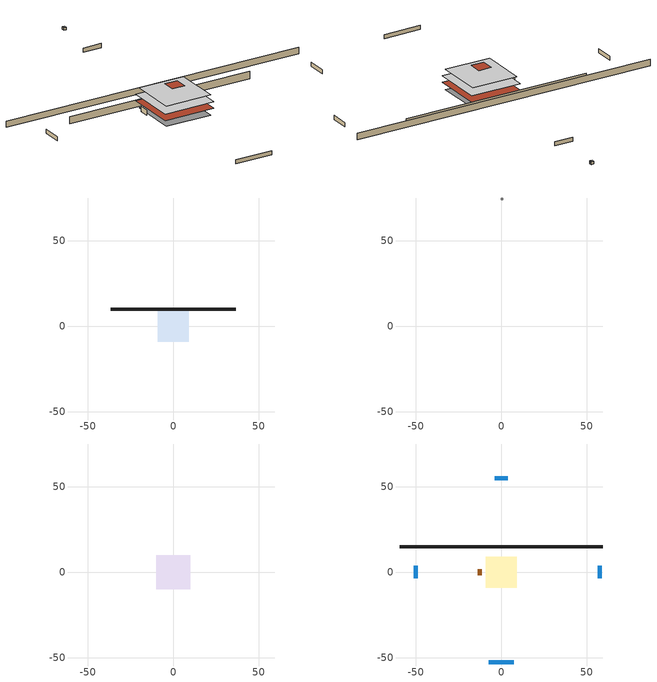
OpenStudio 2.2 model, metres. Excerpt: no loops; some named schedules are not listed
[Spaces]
finished basement space
 floor ground (GrndUninsFinBFloor): -9.02,-9.02 -9.02,9.02 9.02,9.02 9.02,-9.02 z-2.13
 wall ground (GrndInsFinWall): 36.58,10 -36.58,10 z-2.13:0.61
res ds_u 1 ret air space
 floor adiabatic (AdiabaticConst): 0,74 0,75 1,75 1,74 z0
 wall adiabatic (AdiabaticConst): 0,75 0,74 1,74 1,75 0,75 z0:1
 ceiling adiabatic (AdiabaticConst): 1,74 1,75 0,75 0,74 z1
unfinished attic space
 floor to living space (FinInsUnfinUAFloor 1): -9.88,-9.88 -9.88,9.88 9.88,9.88 9.88,-9.88 z3
 roof outside (UnfinInsExtRoof 6): 9.88,-9.88 9.88,9.88 -9.88,9.88 -9.88,-9.88 z0.5
 roof outside (UnfinInsExtRoof 7): 2.5,-2.5 2.5,2.5 -2.5,2.5 -2.5,-2.5 z8
living space
 floor to finished basement space (Construction 3): -9.02,-9.02 -9.02,9.02 9.02,9.02 9.02,-9.02 z5.5
 wall outside (ExtInsFinWall 3): 59.36,15 -59.36,15 z0:2.44
 wall adiabatic (Construction 1): -7.32,-52.5 7.32,-52.5 / 3.66,55 -3.66,55 / 57.5,-3.66 57.5,3.66 / -50,3.66 -50,-3.66 z0:1.53; -12.5,1.83 -12.5,-1.83 z0:2.03
 window inside (WindowConstruction): -7.32,-52.5 7.32,-52.5 z0:1.52
 window inside (WindowConstruction 1): 3.66,55 -3.66,55 z0:1.52
 window inside (WindowConstruction 2): 57.5,-3.66 57.5,3.66 z0:1.52
 window inside (WindowConstruction 3): -50,3.66 -50,-3.66 z0:1.52
 door inside (LivingDoors): -12.5,1.83 -12.5,-1.83 z0:2.03
[Building]
FIXME: Standards Number of Stories=2; Standards Number of Above Ground Stories=1; Standards Building Type=singlefamilydetached; Standards Number of Living Units=1
[Site]
Denver Intl Ap_CO_USA: Latitude {deg}=39.83; Longitude {deg}=-104.65; Time Zone {hr}=-7; Elevation {m}=1650; Terrain=Suburbs
[ClimateZones]
Climate Zone Institution Name 2=Building America; Climate Zone Document Year 2=0; Climate Zone Value 2=Cold
[Site:WaterMainsTemperature]
Calculation Method=Correlation; Annual Average Outdoor Air Temperature {C}=10.8753; Maximum Difference In Monthly Average Outdoor Air Temperatures {deltaC}=23.1524
[Site:GroundTemperature:BuildingSurface]
6.71221, 4.9416, 4.79814, 5.63626, 9.00496, 12.3608, 15.2732, 17.1228, 17.2883, 15.7979, 12.9685, 9.71588
[Site:GroundTemperature:Deep]
10.8753, 10.8753, 10.8753, 10.8753, 10.8753, 10.8753, 10.8753, 10.8753, 10.8753, 10.8753, 10.8753, 10.8753
[Material] Roughness=Rough
Name | Thickness {m} | Conductivity {W/m-K} | Density {kg/m3} | Specific Heat {J/kg-K} | Thermal Absorptance | Solar Absorptance | Visible Absorptance
UAAdditionalCeilingIns | 0.12827 | 0.0411049 | 16.0185 | 1046.7
UATrussandIns | 0.0889 | 0.045211 | 70.6414 | 1180.37
UARoofIns | 0.18415 | 4.84077 | 57.4568 | 1210.26
ResRoofSheathing; ResFloorSheathing | 0.01905 | 0.11544 | 512.591 | 1214.172
ResRoofMaterial | 0.009525 | 0.162689 | 1121.29 | 1465.38 | 0.9 | 0.75 | 0.75
ResRoofMaterial 1 | 0.009525 | 0.162689 | 1121.29 | 1465.38 | 0.9 | 0.2 | 0.2
ResRadiantBarrier | 0.00021336 | 235.034 | 2700.71 | 921.096 | 0.05 | 0.05 | 0.05
ResCeilingMass1 | 0.0127 | 0.160266 | 800.923 | 837.36 | 0.9 | 0.3 | 0.1
Concrete-8in | 0.2032 | 1.3112 | 2242.58 | 837.36 | 0.9
Soil-12in | 0.3048 | 1.73073 | 1842.12 | 418.68
Concrete-4in | 0.1016 | 1.3112 | 2242.58 | 837.36 | 0.9
ResFloorCovering | 0.0127 | 0.0721139 | 54.4628 | 1339.776 | 0.9 | 0.9
ResFloorMass | 0.015875 | 0.11544 | 544.628 | 1214.172 | 0.9 | 0.6
StudAndCavity | 0.1397 | 0.0410426 | 138.48 | 1169.94
ResExtWallRigidIns | 0.0508 | 0.0288456 | 32.0369 | 1214.172
ResExtWallSheathing | 0.0127 | 0.11544 | 512.591 | 1214.172
ResExtFinish | 0.0254 | 0.649025 | 1281.48 | 879.228 | 0.9 | 0.75 | 0.75
ResExtWallMass1; ResExtWallMassOtherSide1 | 0.0127 | 0.160266 | 800.923 | 837.36 | 0.9 | 0.5 | 0.1
IntMassStudAndAirWall | 0.0889 | 0.414917 | 83.0261 | 1211.62
DoorMaterial | 0.04445 | 0.0716431 | 512.591 | 1214.172
residential furniture material finished basement space; residential furniture material living space | 0.1524 | 0.11544 | 640.739 | 1214.172 | 0.9 | 0.6 | 0.1
[Construction]
UnfinInsExtRoof 6: ResRoofMaterial, ResRoofSheathing, UARoofIns, ResRadiantBarrier
UnfinInsExtRoof 7: ResRoofMaterial 1, ResRoofSheathing, UARoofIns, ResRadiantBarrier
FinInsUnfinUAFloor 1: UATrussandIns, UAAdditionalCeilingIns, ResCeilingMass1
GrndInsFinWall: FBaseWall-FicR, Soil-12in, Concrete-8in
GrndUninsFinBFloor: FBaseFloor-FicR, Soil-12in, Concrete-4in
Construction 3: ResFloorSheathing, ResFloorMass, ResFloorCovering
ExtInsFinWall 3: ResExtFinish, ResExtWallRigidIns, ResExtWallSheathing, StudAndCavity, ResExtWallMass1
Construction 1: ResExtWallMassOtherSide1, ResExtWallMass1
FinUninsFinWall: ResExtWallMassOtherSide1, IntMassStudAndAirWall, ResExtWallMass1
WindowConstruction; WindowConstruction 1; WindowConstruction 2; WindowConstruction 3: GlazingMaterial
LivingDoors: DoorMaterial
residential furniture construction finished basement space: residential furniture material finished basement space
residential furniture construction living space: residential furniture material living space
AdiabaticConst: Adiabatic
[Material:NoMass] Roughness=Rough
Name | Thermal Resistance {m2-K/W}
FBaseWall-FicR | 175.58
FBaseFloor-FicR | 176.11
Adiabatic | 176.1
[WindowMaterial:Shade] Solar Transmittance=0.822706; Solar Reflectance=0.177284; Visible Transmittance=0.822706; Visible Reflectance=0.177284; Thermal Hemispherical Emissivity=1e-005; Thermal Transmittance=0.822706; Thickness {m}=0.0001; Conductivity {W/m-K}=10000; Shade to Glass Distance {m}=0.001; Top Opening Multiplier=0; Bottom Opening Multiplier=0; Left-Side Opening Multiplier=0; Right-Side Opening Multiplier=0; Airflow Permeability=0
CoolingShade; CoolingShade 1; CoolingShade 2; CoolingShade 3
[WindowMaterial:SimpleGlazingSystem]
GlazingMaterial: U-Factor {W/m2-K}=1.87383; Solar Heat Gain Coefficient=0.3825
[ThermalZone] Use Ideal Air Loads=No
Name | Volume {m3} | Thermostat
unfinished attic zone | 2.83168e-05
living zone | 2.83168e-05 | living zone temperature setpoint
finished basement zone | 693.763 | finished basement zone temperature setpoint
res ds_u 1 ret air zone | 2.97327
[Space]
Name | Thermal Zone | Building Unit
unfinished attic space | unfinished attic zone | unit 1
living space | living zone | unit 1
finished basement space | finished basement zone | unit 1
res ds_u 1 ret air space | res ds_u 1 ret air zone
[BuildingUnit]
unit 1: Building Unit Type=Residential; Building Unit Feature Name 1=NumberOfBedrooms; Building Unit Feature Data Type 1=Integer; Building Unit Feature Value 1=4; Building Unit Feature Name 2=NumberOfBathrooms; Building Unit Feature Data Type 2=Double; Building Unit Feature Value 2=4; Building Unit Feature Name 3=SizingInfoRoofRigidInsRvalue|attic-roof-1; Building Unit Feature Data Type 3=Double; Building Unit Feature Value 3=0; Building Unit Feature Name 4=SizingInfoRoofRigidInsRvalue|attic-roof-2; Building Unit Feature Data Type 4=Double; Building Unit Feature Value 4=0; Building Unit Feature Name 5=SizingInfoRoofColor|attic-roof-1; Building Unit Feature Data Type 5=String; Building Unit Feature Value 5=medium; Building Unit Feature Name 6=SizingInfoRoofMaterial|attic-roof-1; Building Unit Feature Data Type 6=String; Building Unit Feature Value 6=asphalt shingles; Building Unit Feature Name 7=SizingInfoRoofColor|attic-roof-2; Building Unit Feature Data Type 7=String; Building Unit Feature Value 7=medium; Building Unit Feature Name 8=SizingInfoRoofMaterial|attic-roof-2; Building Unit Feature Data Type 8=String; Building Unit Feature Value 8=asphalt shingles; Building Unit Feature Name 9=SizingInfoRoofHasRadiantBarrier|attic-roof-1; Building Unit Feature Data Type 9=Boolean; Building Unit Feature Value 9=true; Building Unit Feature Name 10=SizingInfoRoofHasRadiantBarrier|attic-roof-2; Building Unit Feature Data Type 10=Boolean; Building Unit Feature Value 10=true; Building Unit Feature Name 11=SizingInfoSpaceWallsInsulated|finished basement space; Building Unit Feature Data Type 11=Boolean; Building Unit Feature Value 11=true; Building Unit Feature Name 12=SizingInfoSpaceCeilingInsulated|finished basement space; Building Unit Feature Data Type 12=Boolean; Building Unit Feature Value 12=false; Building Unit Feature Name 13=SizingInfoBasementWallInsulationHeight|fndwall-1; Building Unit Feature Data Type 13=Double; Building Unit Feature Value 13=9; Building Unit Feature Name 14=SizingInfoBasementWallRvalue|fndwall-1; Building Unit Feature Data Type 14=Double; Building Unit Feature Value 14=20.7547; Building Unit Feature Name 15=SizingInfoWallType|agwall-1; Building Unit Feature Data Type 15=String; Building Unit Feature Value 15=WoodStud; Building Unit Feature Name 16=SizingInfoStudWallCavityRvalue|agwall-1; Building Unit Feature Data Type 16=Double; Building Unit Feature Value 16=30; Building Unit Feature Name 17=SizingInfoWallRigidInsRvalue|agwall-1; Building Unit Feature Data Type 17=Double; Building Unit Feature Value 17=10; Building Unit Feature Name 18=SizingInfoWallRigidInsThickness|agwall-1; Building Unit Feature Data Type 18=Double; Building Unit Feature Value 18=2; Building Unit Feature Name 19=DHWSchedIndex; Building Unit Feature Data Type 19=Integer; Building Unit Feature Value 19=364; Building Unit Feature Name 20=SizingInfoHVACCapacityRatioCooling; Building Unit Feature Data Type 20=String; Building Unit Feature Value 20=0.72,1.0; Building Unit Feature Name 21=SizingInfoHVACCapacityDerateFactorEER; Building Unit Feature Data Type 21=String; Building Unit Feature Value 21=1.0,1.0,1.0,1.0,1.0; Building Unit Feature Name 22=SizingInfoHVACRatedCFMperTonCooling; Building Unit Feature Data Type 22=String; Building Unit Feature Value 22=424.26666666666665,355.2; Building Unit Feature Name 23=ClothesWasherIMEF|residential clothes washer; Building Unit Feature Data Type 23=Double; Building Unit Feature Value 23=0.95; Building Unit Feature Name 24=ClothesWasherRatedAnnualEnergy|residential clothes washer; Building Unit Feature Data Type 24=Double; Building Unit Feature Value 24=387; Building Unit Feature Name 25=ClothesWasherDrumVolume|residential clothes washer; Building Unit Feature Data Type 25=Double; Building Unit Feature Value 25=3.5; Building Unit Feature Name 26=ClothesDryerCEF|residential clothes dryer electric; Building Unit Feature Data Type 26=Double; Building Unit Feature Value 26=2.7; Building Unit Feature Name 27=ClothesDryerMult|residential clothes dryer electric; Building Unit Feature Data Type 27=Double; Building Unit Feature Value 27=1; Building Unit Feature Name 28=ClothesDryerWeekdaySch|residential clothes dryer electric; Building Unit Feature Data Type 28=String; Building Unit Feature Value 28=0.010, 0.006, 0.004, 0.002, 0.004, 0.006, 0.016, 0.032, 0.048, 0.068, 0.078, 0.081, 0.074, 0.067, 0.057, 0.061, 0.055, 0.054, 0.051, 0.051, 0.052, 0.054, 0.044, 0.024; Building Unit Feature Name 29=ClothesDryerWeekendSch|residential clothes dryer electric; Building Unit Feature Data Type 29=String; Building Unit Feature Value 29=0.010, 0.006, 0.004, 0.002, 0.004, 0.006, 0.016, 0.032, 0.048, 0.068, 0.078, 0.081, 0.074, 0.067, 0.057, 0.061, 0.055, 0.054, 0.051, 0.051, 0.052, 0.054, 0.044, 0.024; Building Unit Feature Name 30=ClothesDryerMonthlySch|residential clothes dryer electric; Building Unit Feature Data Type 30=String; Building Unit Feature Value 30=1.0, 1.0, 1.0, 1.0, 1.0, 1.0, 1.0, 1.0, 1.0, 1.0, 1.0, 1.0; Building Unit Feature Name 31=ClothesDryerFuelType|residential clothes dryer electric; Building Unit Feature Data Type 31=String; Building Unit Feature Value 31=electric; Building Unit Feature Name 32=ClothesDryerFuelSplit|residential clothes dryer electric; Building Unit Feature Data Type 32=Double; Building Unit Feature Value 32=0; Building Unit Feature Name 33=SizingInfoMechVentType; Building Unit Feature Data Type 33=String; Building Unit Feature Value 33=none; Building Unit Feature Name 34=SizingInfoMechVentTotalEfficiency; Building Unit Feature Data Type 34=Double; Building Unit Feature Value 34=0; Building Unit Feature Name 35=SizingInfoMechVentLatentEffectiveness; Building Unit Feature Data Type 35=Double; Building Unit Feature Value 35=0; Building Unit Feature Name 36=SizingInfoMechVentApparentSensibleEffectiveness; Building Unit Feature Data Type 36=Double; Building Unit Feature Value 36=0; Building Unit Feature Name 37=SizingInfoMechVentWholeHouseRate; Building Unit Feature Data Type 37=Double; Building Unit Feature Value 37=0; Building Unit Feature Name 38=SizingInfoDuctsSupplyRvalue; Building Unit Feature Data Type 38=Double; Building Unit Feature Value 38=4.4914; Building Unit Feature Name 39=SizingInfoDuctsReturnRvalue; Building Unit Feature Data Type 39=Double; Building Unit Feature Value 39=4.86; Building Unit Feature Name 40=SizingInfoDuctsSupplyLoss; Building Unit Feature Data Type 40=Double; Building Unit Feature Value 40=0.136963; Building Unit Feature Name 41=SizingInfoDuctsReturnLoss; Building Unit Feature Data Type 41=Double; Building Unit Feature Value 41=0.1001; Building Unit Feature Name 42=SizingInfoDuctsSupplySurfaceArea; Building Unit Feature Data Type 42=Double; Building Unit Feature Value 42=1400; Building Unit Feature Name 43=SizingInfoDuctsReturnSurfaceArea; Building Unit Feature Data Type 43=Double; Building Unit Feature Value 43=280; Building Unit Feature Name 44=SizingInfoDuctsLocationZone; Building Unit Feature Data Type 44=String; Building Unit Feature Value 44=finished basement zone; Building Unit Feature Name 45=SizingInfoDuctsLocationFrac; Building Unit Feature Data Type 45=Double; Building Unit Feature Value 45=0.65; Building Unit Feature Name 46=SizingInfoZoneInfiltrationELA|living zone; Building Unit Feature Data Type 46=Double; Building Unit Feature Value 46=2.02007e-09; Building Unit Feature Name 47=SizingInfoZoneInfiltrationCFM|living zone; Building Unit Feature Data Type 47=Double; Building Unit Feature Value 47=8.01334e-15; Building Unit Feature Name 48=SizingInfoZoneInfiltrationCFM|finished basement zone; Building Unit Feature Data Type 48=Double; Building Unit Feature Value 48=0; Building Unit Feature Name 49=SizingInfoZoneInfiltrationCFM|unfinished attic zone; Building Unit Feature Data Type 49=Double; Building Unit Feature Value 49=0
[People:Definition] Number of People Calculation Method=People; Number of People {people}=2; Fraction Radiant=0; Sensible Heat Fraction=0; Carbon Dioxide Generation Rate {m3/s-W}=0; Enable ASHRAE 55 Comfort Warnings=No; Mean Radiant Temperature Calculation Type=ZoneAveraged
residential occupants|finished basement space; residential occupants|living space
[People] Number of People Schedule=residential occupants schedule; Activity Level Schedule=Schedule Ruleset 1
Name | People Definition | Space or SpaceType
residential occupants|finished basement space | residential occupants|finished basement space | finished basement space
residential occupants|living space | residential occupants|living space | living space
[InternalMass:Definition] Design Level Calculation Method=SurfaceArea
Name | Construction | Surface Area {m2}
finished basement space Partition; living space Partition | FinUninsFinWall | 261.893
residential furniture mass finished basement space | residential furniture construction finished basement space | 130.064
residential furniture mass living space | residential furniture construction living space | 130.064
[InternalMass]
Name | Internal Mass Definition | Space or SpaceType
finished basement space Partition | finished basement space Partition | finished basement space
living space Partition | living space Partition | living space
residential furniture mass finished basement space | residential furniture mass finished basement space | finished basement space
residential furniture mass living space | residential furniture mass living space | living space
[ShadingControl] Shading Type=InteriorShade; Shading Control Type=OnIfScheduleAllows; Shading Control Is Scheduled=Yes
Name | Shading Device Material | Schedule
WindowShadingControl | CoolingShade | residential window shading schedule
WindowShadingControl 1 | CoolingShade 1 | residential window shading schedule 1
WindowShadingControl 2 | CoolingShade 2 | residential window shading schedule 2
WindowShadingControl 3 | CoolingShade 3 | residential window shading schedule 3
[ThermostatSetpoint:DualSetpoint] Heating Setpoint Temperature Schedule=residential heating setpoint; Cooling Setpoint Temperature Schedule=residential cooling setpoint
living zone temperature setpoint; finished basement zone temperature setpoint
[ElectricEquipment:Definition] Design Level Calculation Method=EquipmentLevel
Name | Design Level {W} | Fraction Latent | Fraction Radiant | Fraction Lost
residential ceiling fan non benchmark equip | 0 | 0 | 0.558 | 0.07
residential ceiling fan benchmark|finished basement space; residential ceiling fan benchmark|living space | 43.8913 | 0 | 0.558 | 0.07
residential refrigerator | 91.3345 | 0 | 0 | 0
residential clothes washer | 7634.91 | 0 | 0.48 | 0.2
residential clothes dryer electric | 306.898 | 0.05 | 0.09 | 0.8
residential dishwasher | 8535.51 | 0.15 | 0.36 | 0.25
residential range electric | 262.457 | 0.3 | 0.24 | 0.3
residential misc plug loads|finished basement space; residential misc plug loads|living space | 862.072 | 0.0448248 | 0.573105 | 3.46945e-17
res infil_u 1 house exh fan load equip; res infil_u 1 range hood fan load equip; res infil_u 1 bath exh fan load equip | 0 | 0 | 0 | 1
[ElectricEquipment]
Name | Electric Equipment Definition | Space or SpaceType | Schedule
residential ceiling fan non benchmark equip | residential ceiling fan non benchmark equip | living space | residential ceiling fan master
residential ceiling fan benchmark|finished basement space | residential ceiling fan benchmark|finished basement space | finished basement space | residential ceiling fan benchmark|finished basement space schedule
residential ceiling fan benchmark|living space | residential ceiling fan benchmark|living space | living space | residential ceiling fan benchmark|finished basement space schedule
residential refrigerator | residential refrigerator | living space | residential refrigerator schedule
residential clothes washer | residential clothes washer | living space | residential clothes washer schedule
residential clothes dryer electric | residential clothes dryer electric | living space | residential clothes dryer electric schedule
residential dishwasher | residential dishwasher | living space | residential dishwasher schedule
residential range electric | residential range electric | living space | residential range electric schedule
residential misc plug loads|finished basement space | residential misc plug loads|finished basement space | finished basement space | residential misc plug loads schedule
residential misc plug loads|living space | residential misc plug loads|living space | living space | residential misc plug loads schedule
res infil_u 1 house exh fan load equip | res infil_u 1 house exh fan load equip | living space | Always On Discrete
res infil_u 1 range hood fan load equip | res infil_u 1 range hood fan load equip | living space | Always On Discrete
res infil_u 1 bath exh fan load equip | res infil_u 1 bath exh fan load equip | living space | Always On Discrete
[WaterUse:Equipment:Definition]
Name | Peak Flow Rate {m3/s} | Target Temperature Schedule
residential clothes washer | 0.000682285 | residential clothes washer temperature schedule
residential dishwasher | 6.50929e-05 | residential dishwasher temperature schedule
[WaterUse:Equipment] Space=living space
Name | Water Use Equipment Definition | Flow Rate Fraction Schedule
residential clothes washer | residential clothes washer | residential clothes washer schedule
residential dishwasher | residential dishwasher | residential dishwasher schedule
[SpaceInfiltration:EffectiveLeakageArea]
res infil|unfinished attic space: Space or SpaceType=unfinished attic space; Schedule=Always On Discrete; Effective Air Leakage Area {cm2}=0.1; Stack Coefficient=0.000521214; Wind Coefficient=0.000138869
[SpaceInfiltration:DesignFlowRate] Space or SpaceType=living space; Schedule=Always On Discrete; Design Flow Rate Calculation Method=Flow/Space; Design Flow Rate {m3/s}=0
res infil_u 1 flow; res nv_u 1 flow
[OtherEquipment:Definition] Design Level Calculation Method=EquipmentLevel; Design Level {W}=0
res_ds_u_1_sup_s_lk_to_lv equip; res_ds_u_1_sup_lat_lk_to_lv equip; res_ds_u_1_sup_d_cn_to_lv equip; res_ds_u_1_sup_d_cn_to_ah equip; res_ds_u_1_ret_d_cn_to_pl equip; res_ds_u_1_ret_d_cn_to_ah equip; res_ds_u_1_sup_s_lk_to_ah equip; res_ds_u_1_sup_lat_lk_to_ah equip; res_ds_u_1_ret_s_lk equip; res_ds_u_1_ret_lat_lk equip
[OtherEquipment] Schedule=Always On Discrete; Fuel Type=None
Name | Other Equipment Definition | Space or SpaceType
res_ds_u_1_sup_s_lk_to_lv equip | res_ds_u_1_sup_s_lk_to_lv equip | living space
res_ds_u_1_sup_lat_lk_to_lv equip | res_ds_u_1_sup_lat_lk_to_lv equip | living space
res_ds_u_1_sup_d_cn_to_lv equip | res_ds_u_1_sup_d_cn_to_lv equip | living space
res_ds_u_1_sup_d_cn_to_ah equip | res_ds_u_1_sup_d_cn_to_ah equip | finished basement space
res_ds_u_1_ret_d_cn_to_pl equip | res_ds_u_1_ret_d_cn_to_pl equip | res ds_u 1 ret air space
res_ds_u_1_ret_d_cn_to_ah equip | res_ds_u_1_ret_d_cn_to_ah equip | finished basement space
res_ds_u_1_sup_s_lk_to_ah equip | res_ds_u_1_sup_s_lk_to_ah equip | finished basement space
res_ds_u_1_sup_lat_lk_to_ah equip | res_ds_u_1_sup_lat_lk_to_ah equip | finished basement space
res_ds_u_1_ret_s_lk equip | res_ds_u_1_ret_s_lk equip | res ds_u 1 ret air space
res_ds_u_1_ret_lat_lk equip | res_ds_u_1_ret_lat_lk equip | res ds_u 1 ret air space
[ZoneMixing] Schedule=Always On Continuous; Design Flow Rate Calculation Method=Flow/Zone; Design Flow Rate {m3/s}=0
Name | Zone | Source Zone
res_ds_u_1_ah_to_liv mix | living zone | finished basement zone
res_ds_u_1_liv_to_ah mix | finished basement zone | living zone
[Schedule:Ruleset]
Name | Default Day Schedule
residential occupants schedule | Schedule Day 1
Schedule Ruleset 1 | Schedule Day 2
residential window shading schedule | Schedule Day 3
residential window shading schedule 1 | Schedule Day 4
residential window shading schedule 2 | Schedule Day 5
residential window shading schedule 3 | Schedule Day 6
residential heating setpoint | Schedule Day 8
residential cooling setpoint | Schedule Day 9
residential ceiling fan benchmark|finished basement space schedule | Schedule Day 12
residential refrigerator schedule | Schedule Day 13
residential clothes dryer electric schedule | Schedule Day 14
residential range electric schedule | Schedule Day 15
residential misc plug loads schedule | Schedule Day 16
[Schedule:Day]
Schedule Day 1; Schedule Day 3; Schedule Day 4; Schedule Day 5; Schedule Day 6; Schedule Day 8; Schedule Day 9; Schedule Day 12; Schedule Day 13; Schedule Day 14; Schedule Day 15; Schedule Day 16: 24, 0, 0
residential occupants schedule allday1; residential occupants schedule allday2; residential occupants schedule allday3; residential occupants schedule allday4; residential occupants schedule allday5; residential occupants schedule allday6; residential occupants schedule allday7; residential occupants schedule allday8; residential occupants schedule allday9; residential occupants schedule allday10; residential occupants schedule allday11; residential occupants schedule allday12: 1, 0, 1, 2, 0, 1, 3, 0, 1, 4, 0, 1, 5, 0, 1, 6, 0, 1, 7, 0, 1, 8, 0, 0.8831, 9, 0, 0.40861, 10, 0, 0.24189, 11, 0, 0.24189, 12, 0, 0.24189, 13, 0, 0.24189, 14, 0, 0.24189, 15, 0, 0.24189, 16, 0, 0.24189, 17, 0, 0.29498, 18, 0, 0.5531, 19, 0, 0.89693, 20, 0, 0.89693, 21, 0, 0.89693, 22, 0, 1, 23, 0, 1, 24, 0, 1
Schedule Day 2: 24, 0, 117.228
residential window shading schedule allday1; residential window shading schedule allday2; residential window shading schedule allday3; residential window shading schedule allday4; residential window shading schedule allday11; residential window shading schedule allday12; residential window shading schedule allday1 1; residential window shading schedule allday2 1; residential window shading schedule allday3 1; residential window shading schedule allday4 1; residential window shading schedule allday11 1; residential window shading schedule allday12 1; residential window shading schedule allday1 2; residential window shading schedule allday2 2; residential window shading schedule allday3 2; residential window shading schedule allday4 2; residential window shading schedule allday11 2; residential window shading schedule allday12 2; residential window shading schedule allday1 3; residential window shading schedule allday2 3; residential window shading schedule allday3 3; residential window shading schedule allday4 3; residential window shading schedule allday11 3; residential window shading schedule allday12 3: 1, 0, 0, 2, 0, 0, 3, 0, 0, 4, 0, 0, 5, 0, 0, 6, 0, 0, 7, 0, 0, 8, 0, 0, 9, 0, 0, 10, 0, 0, 11, 0, 0, 12, 0, 0, 13, 0, 0, 14, 0, 0, 15, 0, 0, 16, 0, 0, 17, 0, 0, 18, 0, 0, 19, 0, 0, 20, 0, 0, 21, 0, 0, 22, 0, 0, 23, 0, 0, 24, 0, 0
residential window shading schedule allday5; residential window shading schedule allday6; residential window shading schedule allday7; residential window shading schedule allday8; residential window shading schedule allday9; residential window shading schedule allday10; residential window shading schedule allday5 1; residential window shading schedule allday6 1; residential window shading schedule allday7 1; residential window shading schedule allday8 1; residential window shading schedule allday9 1; residential window shading schedule allday10 1; residential window shading schedule allday5 2; residential window shading schedule allday6 2; residential window shading schedule allday7 2; residential window shading schedule allday8 2; residential window shading schedule allday9 2; residential window shading schedule allday10 2; residential window shading schedule allday5 3; residential window shading schedule allday6 3; residential window shading schedule allday7 3; residential window shading schedule allday8 3; residential window shading schedule allday9 3; residential window shading schedule allday10 3: 1, 0, 1, 2, 0, 1, 3, 0, 1, 4, 0, 1, 5, 0, 1, 6, 0, 1, 7, 0, 1, 8, 0, 1, 9, 0, 1, 10, 0, 1, 11, 0, 1, 12, 0, 1, 13, 0, 1, 14, 0, 1, 15, 0, 1, 16, 0, 1, 17, 0, 1, 18, 0, 1, 19, 0, 1, 20, 0, 1, 21, 0, 1, 22, 0, 1, 23, 0, 1, 24, 0, 1
residential ceiling fan benchmark|finished basement space schedule allday1: 1, 0, 0.559347, 2, 0, 0.517396, 3, 0, 0.517396, 4, 0, 0.503412, 5, 0, 0.461461, 6, 0, 0.503412, 7, 0, 0.601298, 8, 0, 0.657232, 9, 0, 0.475445, 10, 0, 0.321624, 11, 0, 0.335608, 12, 0, 0.349592, 13, 0, 0.335608, 14, 0, 0.391543, 15, 0, 0.433494, 16, 0, 0.447477, 17, 0, 0.545363, 18, 0, 0.741134, 19, 0, 0.880971, 20, 0, 0.936905, 21, 0, 0.99284, 22, 0, 0.964873, 23, 0, 0.825036, 24, 0, 0.699183
residential ceiling fan benchmark|finished basement space schedule allday2: 1, 0, 0.56338, 2, 0, 0.521127, 3, 0, 0.521127, 4, 0, 0.507042, 5, 0, 0.464789, 6, 0, 0.507042, 7, 0, 0.605634, 8, 0, 0.661972, 9, 0, 0.478873, 10, 0, 0.323944, 11, 0, 0.338028, 12, 0, 0.352113, 13, 0, 0.338028, 14, 0, 0.394366, 15, 0, 0.43662, 16, 0, 0.450704, 17, 0, 0.549296, 18, 0, 0.746479, 19, 0, 0.887324, 20, 0, 0.943662, 21, 0, 1, 22, 0, 0.971831, 23, 0, 0.830986, 24, 0, 0.704225
residential ceiling fan benchmark|finished basement space schedule allday3; residential ceiling fan benchmark|finished basement space schedule allday5: 1, 0, 0.445057, 2, 0, 0.411678, 3, 0, 0.411678, 4, 0, 0.400551, 5, 0, 0.367172, 6, 0, 0.400551, 7, 0, 0.478436, 8, 0, 0.522942, 9, 0, 0.378298, 10, 0, 0.255908, 11, 0, 0.267034, 12, 0, 0.278161, 13, 0, 0.267034, 14, 0, 0.31154, 15, 0, 0.344919, 16, 0, 0.356046, 17, 0, 0.433931, 18, 0, 0.5897, 19, 0, 0.700965, 20, 0, 0.74547, 21, 0, 0.789976, 22, 0, 0.767723, 23, 0, 0.656459, 24, 0, 0.556321
residential ceiling fan benchmark|finished basement space schedule allday4: 1, 0, 0.443264, 2, 0, 0.410019, 3, 0, 0.410019, 4, 0, 0.398938, 5, 0, 0.365693, 6, 0, 0.398938, 7, 0, 0.476509, 8, 0, 0.520835, 9, 0, 0.376775, 10, 0, 0.254877, 11, 0, 0.265959, 12, 0, 0.27704, 13, 0, 0.265959, 14, 0, 0.310285, 15, 0, 0.34353, 16, 0, 0.354611, 17, 0, 0.432183, 18, 0, 0.587325, 19, 0, 0.698141, 20, 0, 0.742468, 21, 0, 0.786794, 22, 0, 0.764631, 23, 0, 0.653815, 24, 0, 0.55408
residential ceiling fan benchmark|finished basement space schedule allday6: 1, 0, 0.370657, 2, 0, 0.342857, 3, 0, 0.342857, 4, 0, 0.333591, 5, 0, 0.305792, 6, 0, 0.333591, 7, 0, 0.398456, 8, 0, 0.435522, 9, 0, 0.315058, 10, 0, 0.213128, 11, 0, 0.222394, 12, 0, 0.23166, 13, 0, 0.222394, 14, 0, 0.25946, 15, 0, 0.287259, 16, 0, 0.296525, 17, 0, 0.36139, 18, 0, 0.49112, 19, 0, 0.583784, 20, 0, 0.62085, 21, 0, 0.657916, 22, 0, 0.639383, 23, 0, 0.546719, 24, 0, 0.463321
[Schedule:Rule] Date Specification Type=DateRange; Start Day=1
Name | Schedule Ruleset | Rule Order | Day Schedule | Apply Sunday | Apply Monday | Apply Tuesday | Apply Wednesday | Apply Thursday | Apply Friday | Apply Saturday | Start Month | End Month | End Day
residential occupants schedule allday ruleset1 | residential occupants schedule | 11 | residential occupants schedule allday1 | Yes | Yes | Yes | Yes | Yes | Yes | Yes | 1 | 1 | 31
residential occupants schedule allday ruleset2 | residential occupants schedule | 10 | residential occupants schedule allday2 | Yes | Yes | Yes | Yes | Yes | Yes | Yes | 2 | 2 | 28
residential occupants schedule allday ruleset3 | residential occupants schedule | 9 | residential occupants schedule allday3 | Yes | Yes | Yes | Yes | Yes | Yes | Yes | 3 | 3 | 31
residential occupants schedule allday ruleset4 | residential occupants schedule | 8 | residential occupants schedule allday4 | Yes | Yes | Yes | Yes | Yes | Yes | Yes | 4 | 4 | 30
residential occupants schedule allday ruleset5 | residential occupants schedule | 7 | residential occupants schedule allday5 | Yes | Yes | Yes | Yes | Yes | Yes | Yes | 5 | 5 | 31
residential occupants schedule allday ruleset6 | residential occupants schedule | 6 | residential occupants schedule allday6 | Yes | Yes | Yes | Yes | Yes | Yes | Yes | 6 | 6 | 30
residential occupants schedule allday ruleset7 | residential occupants schedule | 5 | residential occupants schedule allday7 | Yes | Yes | Yes | Yes | Yes | Yes | Yes | 7 | 7 | 31
residential occupants schedule allday ruleset8 | residential occupants schedule | 4 | residential occupants schedule allday8 | Yes | Yes | Yes | Yes | Yes | Yes | Yes | 8 | 8 | 31
residential occupants schedule allday ruleset9 | residential occupants schedule | 3 | residential occupants schedule allday9 | Yes | Yes | Yes | Yes | Yes | Yes | Yes | 9 | 9 | 30
residential occupants schedule allday ruleset10 | residential occupants schedule | 2 | residential occupants schedule allday10 | Yes | Yes | Yes | Yes | Yes | Yes | Yes | 10 | 10 | 31
residential occupants schedule allday ruleset11 | residential occupants schedule | 1 | residential occupants schedule allday11 | Yes | Yes | Yes | Yes | Yes | Yes | Yes | 11 | 11 | 30
residential occupants schedule allday ruleset12 | residential occupants schedule | 0 | residential occupants schedule allday12 | Yes | Yes | Yes | Yes | Yes | Yes | Yes | 12 | 12 | 31
residential window shading schedule allday ruleset1 | residential window shading schedule | 11 | residential window shading schedule allday1 | Yes | Yes | Yes | Yes | Yes | Yes | Yes | 1 | 1 | 31
residential window shading schedule allday ruleset2 | residential window shading schedule | 10 | residential window shading schedule allday2 | Yes | Yes | Yes | Yes | Yes | Yes | Yes | 2 | 2 | 28
residential window shading schedule allday ruleset3 | residential window shading schedule | 9 | residential window shading schedule allday3 | Yes | Yes | Yes | Yes | Yes | Yes | Yes | 3 | 3 | 31
residential window shading schedule allday ruleset4 | residential window shading schedule | 8 | residential window shading schedule allday4 | Yes | Yes | Yes | Yes | Yes | Yes | Yes | 4 | 4 | 30
residential window shading schedule allday ruleset5 | residential window shading schedule | 7 | residential window shading schedule allday5 | Yes | Yes | Yes | Yes | Yes | Yes | Yes | 5 | 5 | 31
residential window shading schedule allday ruleset6 | residential window shading schedule | 6 | residential window shading schedule allday6 | Yes | Yes | Yes | Yes | Yes | Yes | Yes | 6 | 6 | 30
residential window shading schedule allday ruleset7 | residential window shading schedule | 5 | residential window shading schedule allday7 | Yes | Yes | Yes | Yes | Yes | Yes | Yes | 7 | 7 | 31
residential window shading schedule allday ruleset8 | residential window shading schedule | 4 | residential window shading schedule allday8 | Yes | Yes | Yes | Yes | Yes | Yes | Yes | 8 | 8 | 31
residential window shading schedule allday ruleset9 | residential window shading schedule | 3 | residential window shading schedule allday9 | Yes | Yes | Yes | Yes | Yes | Yes | Yes | 9 | 9 | 30
residential window shading schedule allday ruleset10 | residential window shading schedule | 2 | residential window shading schedule allday10 | Yes | Yes | Yes | Yes | Yes | Yes | Yes | 10 | 10 | 31
residential window shading schedule allday ruleset11 | residential window shading schedule | 1 | residential window shading schedule allday11 | Yes | Yes | Yes | Yes | Yes | Yes | Yes | 11 | 11 | 30
residential window shading schedule allday ruleset12 | residential window shading schedule | 0 | residential window shading schedule allday12 | Yes | Yes | Yes | Yes | Yes | Yes | Yes | 12 | 12 | 31
residential window shading schedule allday ruleset1 1 | residential window shading schedule 1 | 11 | residential window shading schedule allday1 1 | Yes | Yes | Yes | Yes | Yes | Yes | Yes | 1 | 1 | 31
residential window shading schedule allday ruleset2 1 | residential window shading schedule 1 | 10 | residential window shading schedule allday2 1 | Yes | Yes | Yes | Yes | Yes | Yes | Yes | 2 | 2 | 28
residential window shading schedule allday ruleset3 1 | residential window shading schedule 1 | 9 | residential window shading schedule allday3 1 | Yes | Yes | Yes | Yes | Yes | Yes | Yes | 3 | 3 | 31
residential window shading schedule allday ruleset4 1 | residential window shading schedule 1 | 8 | residential window shading schedule allday4 1 | Yes | Yes | Yes | Yes | Yes | Yes | Yes | 4 | 4 | 30
residential window shading schedule allday ruleset5 1 | residential window shading schedule 1 | 7 | residential window shading schedule allday5 1 | Yes | Yes | Yes | Yes | Yes | Yes | Yes | 5 | 5 | 31
residential window shading schedule allday ruleset6 1 | residential window shading schedule 1 | 6 | residential window shading schedule allday6 1 | Yes | Yes | Yes | Yes | Yes | Yes | Yes | 6 | 6 | 30
residential window shading schedule allday ruleset7 1 | residential window shading schedule 1 | 5 | residential window shading schedule allday7 1 | Yes | Yes | Yes | Yes | Yes | Yes | Yes | 7 | 7 | 31
residential window shading schedule allday ruleset8 1 | residential window shading schedule 1 | 4 | residential window shading schedule allday8 1 | Yes | Yes | Yes | Yes | Yes | Yes | Yes | 8 | 8 | 31
residential window shading schedule allday ruleset9 1 | residential window shading schedule 1 | 3 | residential window shading schedule allday9 1 | Yes | Yes | Yes | Yes | Yes | Yes | Yes | 9 | 9 | 30
residential window shading schedule allday ruleset10 1 | residential window shading schedule 1 | 2 | residential window shading schedule allday10 1 | Yes | Yes | Yes | Yes | Yes | Yes | Yes | 10 | 10 | 31
residential window shading schedule allday ruleset11 1 | residential window shading schedule 1 | 1 | residential window shading schedule allday11 1 | Yes | Yes | Yes | Yes | Yes | Yes | Yes | 11 | 11 | 30
residential window shading schedule allday ruleset12 1 | residential window shading schedule 1 | 0 | residential window shading schedule allday12 1 | Yes | Yes | Yes | Yes | Yes | Yes | Yes | 12 | 12 | 31
residential window shading schedule allday ruleset1 2 | residential window shading schedule 2 | 11 | residential window shading schedule allday1 2 | Yes | Yes | Yes | Yes | Yes | Yes | Yes | 1 | 1 | 31
residential window shading schedule allday ruleset2 2 | residential window shading schedule 2 | 10 | residential window shading schedule allday2 2 | Yes | Yes | Yes | Yes | Yes | Yes | Yes | 2 | 2 | 28
residential window shading schedule allday ruleset3 2 | residential window shading schedule 2 | 9 | residential window shading schedule allday3 2 | Yes | Yes | Yes | Yes | Yes | Yes | Yes | 3 | 3 | 31
residential window shading schedule allday ruleset4 2 | residential window shading schedule 2 | 8 | residential window shading schedule allday4 2 | Yes | Yes | Yes | Yes | Yes | Yes | Yes | 4 | 4 | 30
residential window shading schedule allday ruleset5 2 | residential window shading schedule 2 | 7 | residential window shading schedule allday5 2 | Yes | Yes | Yes | Yes | Yes | Yes | Yes | 5 | 5 | 31
residential window shading schedule allday ruleset6 2 | residential window shading schedule 2 | 6 | residential window shading schedule allday6 2 | Yes | Yes | Yes | Yes | Yes | Yes | Yes | 6 | 6 | 30
residential window shading schedule allday ruleset7 2 | residential window shading schedule 2 | 5 | residential window shading schedule allday7 2 | Yes | Yes | Yes | Yes | Yes | Yes | Yes | 7 | 7 | 31
residential window shading schedule allday ruleset8 2 | residential window shading schedule 2 | 4 | residential window shading schedule allday8 2 | Yes | Yes | Yes | Yes | Yes | Yes | Yes | 8 | 8 | 31
residential window shading schedule allday ruleset9 2 | residential window shading schedule 2 | 3 | residential window shading schedule allday9 2 | Yes | Yes | Yes | Yes | Yes | Yes | Yes | 9 | 9 | 30
residential window shading schedule allday ruleset10 2 | residential window shading schedule 2 | 2 | residential window shading schedule allday10 2 | Yes | Yes | Yes | Yes | Yes | Yes | Yes | 10 | 10 | 31
residential window shading schedule allday ruleset11 2 | residential window shading schedule 2 | 1 | residential window shading schedule allday11 2 | Yes | Yes | Yes | Yes | Yes | Yes | Yes | 11 | 11 | 30
residential window shading schedule allday ruleset12 2 | residential window shading schedule 2 | 0 | residential window shading schedule allday12 2 | Yes | Yes | Yes | Yes | Yes | Yes | Yes | 12 | 12 | 31
residential window shading schedule allday ruleset1 3 | residential window shading schedule 3 | 11 | residential window shading schedule allday1 3 | Yes | Yes | Yes | Yes | Yes | Yes | Yes | 1 | 1 | 31
residential window shading schedule allday ruleset2 3 | residential window shading schedule 3 | 10 | residential window shading schedule allday2 3 | Yes | Yes | Yes | Yes | Yes | Yes | Yes | 2 | 2 | 28
residential window shading schedule allday ruleset3 3 | residential window shading schedule 3 | 9 | residential window shading schedule allday3 3 | Yes | Yes | Yes | Yes | Yes | Yes | Yes | 3 | 3 | 31
residential window shading schedule allday ruleset4 3 | residential window shading schedule 3 | 8 | residential window shading schedule allday4 3 | Yes | Yes | Yes | Yes | Yes | Yes | Yes | 4 | 4 | 30
residential window shading schedule allday ruleset5 3 | residential window shading schedule 3 | 7 | residential window shading schedule allday5 3 | Yes | Yes | Yes | Yes | Yes | Yes | Yes | 5 | 5 | 31
residential window shading schedule allday ruleset6 3 | residential window shading schedule 3 | 6 | residential window shading schedule allday6 3 | Yes | Yes | Yes | Yes | Yes | Yes | Yes | 6 | 6 | 30
residential window shading schedule allday ruleset7 3 | residential window shading schedule 3 | 5 | residential window shading schedule allday7 3 | Yes | Yes | Yes | Yes | Yes | Yes | Yes | 7 | 7 | 31
residential window shading schedule allday ruleset8 3 | residential window shading schedule 3 | 4 | residential window shading schedule allday8 3 | Yes | Yes | Yes | Yes | Yes | Yes | Yes | 8 | 8 | 31
residential window shading schedule allday ruleset9 3 | residential window shading schedule 3 | 3 | residential window shading schedule allday9 3 | Yes | Yes | Yes | Yes | Yes | Yes | Yes | 9 | 9 | 30
residential window shading schedule allday ruleset10 3 | residential window shading schedule 3 | 2 | residential window shading schedule allday10 3 | Yes | Yes | Yes | Yes | Yes | Yes | Yes | 10 | 10 | 31
residential window shading schedule allday ruleset11 3 | residential window shading schedule 3 | 1 | residential window shading schedule allday11 3 | Yes | Yes | Yes | Yes | Yes | Yes | Yes | 11 | 11 | 30
residential window shading schedule allday ruleset12 3 | residential window shading schedule 3 | 0 | residential window shading schedule allday12 3 | Yes | Yes | Yes | Yes | Yes | Yes | Yes | 12 | 12 | 31
residential heating setpoint allday ruleset1 | residential heating setpoint | 11 | residential heating setpoint allday1 | Yes | Yes | Yes | Yes | Yes | Yes | Yes | 1 | 1 | 31
residential heating setpoint allday ruleset2 | residential heating setpoint | 10 | residential heating setpoint allday2 | Yes | Yes | Yes | Yes | Yes | Yes | Yes | 2 | 2 | 28
residential heating setpoint allday ruleset3 | residential heating setpoint | 9 | residential heating setpoint allday3 | Yes | Yes | Yes | Yes | Yes | Yes | Yes | 3 | 3 | 31
residential heating setpoint allday ruleset4 | residential heating setpoint | 8 | residential heating setpoint allday4 | Yes | Yes | Yes | Yes | Yes | Yes | Yes | 4 | 4 | 30
residential heating setpoint allday ruleset5 | residential heating setpoint | 7 | residential heating setpoint allday5 | Yes | Yes | Yes | Yes | Yes | Yes | Yes | 5 | 5 | 31
residential heating setpoint allday ruleset6 | residential heating setpoint | 6 | residential heating setpoint allday6 | Yes | Yes | Yes | Yes | Yes | Yes | Yes | 6 | 6 | 30
residential heating setpoint allday ruleset7 | residential heating setpoint | 5 | residential heating setpoint allday7 | Yes | Yes | Yes | Yes | Yes | Yes | Yes | 7 | 7 | 31
residential heating setpoint allday ruleset8 | residential heating setpoint | 4 | residential heating setpoint allday8 | Yes | Yes | Yes | Yes | Yes | Yes | Yes | 8 | 8 | 31
residential heating setpoint allday ruleset9 | residential heating setpoint | 3 | residential heating setpoint allday9 | Yes | Yes | Yes | Yes | Yes | Yes | Yes | 9 | 9 | 30
residential heating setpoint allday ruleset10 | residential heating setpoint | 2 | residential heating setpoint allday10 | Yes | Yes | Yes | Yes | Yes | Yes | Yes | 10 | 10 | 31
residential heating setpoint allday ruleset11 | residential heating setpoint | 1 | residential heating setpoint allday11 | Yes | Yes | Yes | Yes | Yes | Yes | Yes | 11 | 11 | 30
residential heating setpoint allday ruleset12 | residential heating setpoint | 0 | residential heating setpoint allday12 | Yes | Yes | Yes | Yes | Yes | Yes | Yes | 12 | 12 | 31
residential cooling setpoint allday ruleset1 | residential cooling setpoint | 11 | residential cooling setpoint allday1 | Yes | Yes | Yes | Yes | Yes | Yes | Yes | 1 | 1 | 31
residential cooling setpoint allday ruleset2 | residential cooling setpoint | 10 | residential cooling setpoint allday2 | Yes | Yes | Yes | Yes | Yes | Yes | Yes | 2 | 2 | 28
residential cooling setpoint allday ruleset3 | residential cooling setpoint | 9 | residential cooling setpoint allday3 | Yes | Yes | Yes | Yes | Yes | Yes | Yes | 3 | 3 | 31
residential cooling setpoint allday ruleset4 | residential cooling setpoint | 8 | residential cooling setpoint allday4 | Yes | Yes | Yes | Yes | Yes | Yes | Yes | 4 | 4 | 30
residential cooling setpoint allday ruleset5 | residential cooling setpoint | 7 | residential cooling setpoint allday5 | Yes | Yes | Yes | Yes | Yes | Yes | Yes | 5 | 5 | 31
residential cooling setpoint allday ruleset6 | residential cooling setpoint | 6 | residential cooling setpoint allday6 | Yes | Yes | Yes | Yes | Yes | Yes | Yes | 6 | 6 | 30
residential cooling setpoint allday ruleset7 | residential cooling setpoint | 5 | residential cooling setpoint allday7 | Yes | Yes | Yes | Yes | Yes | Yes | Yes | 7 | 7 | 31
residential cooling setpoint allday ruleset8 | residential cooling setpoint | 4 | residential cooling setpoint allday8 | Yes | Yes | Yes | Yes | Yes | Yes | Yes | 8 | 8 | 31
residential cooling setpoint allday ruleset9 | residential cooling setpoint | 3 | residential cooling setpoint allday9 | Yes | Yes | Yes | Yes | Yes | Yes | Yes | 9 | 9 | 30
residential cooling setpoint allday ruleset10 | residential cooling setpoint | 2 | residential cooling setpoint allday10 | Yes | Yes | Yes | Yes | Yes | Yes | Yes | 10 | 10 | 31
residential cooling setpoint allday ruleset11 | residential cooling setpoint | 1 | residential cooling setpoint allday11 | Yes | Yes | Yes | Yes | Yes | Yes | Yes | 11 | 11 | 30
residential cooling setpoint allday ruleset12 | residential cooling setpoint | 0 | residential cooling setpoint allday12 | Yes | Yes | Yes | Yes | Yes | Yes | Yes | 12 | 12 | 31
residential ceiling fan benchmark|finished basement space schedule allday ruleset1 | residential ceiling fan benchmark|finished basement space schedule | 11 | residential ceiling fan benchmark|finished basement space schedule allday1 | Yes | Yes | Yes | Yes | Yes | Yes | Yes | 1 | 1 | 31
residential ceiling fan benchmark|finished basement space schedule allday ruleset2 | residential ceiling fan benchmark|finished basement space schedule | 10 | residential ceiling fan benchmark|finished basement space schedule allday2 | Yes | Yes | Yes | Yes | Yes | Yes | Yes | 2 | 2 | 28
residential ceiling fan benchmark|finished basement space schedule allday ruleset3 | residential ceiling fan benchmark|finished basement space schedule | 9 | residential ceiling fan benchmark|finished basement space schedule allday3 | Yes | Yes | Yes | Yes | Yes | Yes | Yes | 3 | 3 | 31
residential ceiling fan benchmark|finished basement space schedule allday ruleset4 | residential ceiling fan benchmark|finished basement space schedule | 8 | residential ceiling fan benchmark|finished basement space schedule allday4 | Yes | Yes | Yes | Yes | Yes | Yes | Yes | 4 | 4 | 30
residential ceiling fan benchmark|finished basement space schedule allday ruleset5 | residential ceiling fan benchmark|finished basement space schedule | 7 | residential ceiling fan benchmark|finished basement space schedule allday5 | Yes | Yes | Yes | Yes | Yes | Yes | Yes | 5 | 5 | 31
residential ceiling fan benchmark|finished basement space schedule allday ruleset6 | residential ceiling fan benchmark|finished basement space schedule | 6 | residential ceiling fan benchmark|finished basement space schedule allday6 | Yes | Yes | Yes | Yes | Yes | Yes | Yes | 6 | 6 | 30
residential ceiling fan benchmark|finished basement space schedule allday ruleset7 | residential ceiling fan benchmark|finished basement space schedule | 5 | residential ceiling fan benchmark|finished basement space schedule allday7 | Yes | Yes | Yes | Yes | Yes | Yes | Yes | 7 | 7 | 31
residential ceiling fan benchmark|finished basement space schedule allday ruleset8 | residential ceiling fan benchmark|finished basement space schedule | 4 | residential ceiling fan benchmark|finished basement space schedule allday8 | Yes | Yes | Yes | Yes | Yes | Yes | Yes | 8 | 8 | 31
residential ceiling fan benchmark|finished basement space schedule allday ruleset9 | residential ceiling fan benchmark|finished basement space schedule | 3 | residential ceiling fan benchmark|finished basement space schedule allday9 | Yes | Yes | Yes | Yes | Yes | Yes | Yes | 9 | 9 | 30
residential ceiling fan benchmark|finished basement space schedule allday ruleset10 | residential ceiling fan benchmark|finished basement space schedule | 2 | residential ceiling fan benchmark|finished basement space schedule allday10 | Yes | Yes | Yes | Yes | Yes | Yes | Yes | 10 | 10 | 31
residential ceiling fan benchmark|finished basement space schedule allday ruleset11 | residential ceiling fan benchmark|finished basement space schedule | 1 | residential ceiling fan benchmark|finished basement space schedule allday11 | Yes | Yes | Yes | Yes | Yes | Yes | Yes | 11 | 11 | 30
residential ceiling fan benchmark|finished basement space schedule allday ruleset12 | residential ceiling fan benchmark|finished basement space schedule | 0 | residential ceiling fan benchmark|finished basement space schedule allday12 | Yes | Yes | Yes | Yes | Yes | Yes | Yes | 12 | 12 | 31
residential refrigerator schedule allday ruleset1 | residential refrigerator schedule | 11 | residential refrigerator schedule allday1 | Yes | Yes | Yes | Yes | Yes | Yes | Yes | 1 | 1 | 31
residential refrigerator schedule allday ruleset2 | residential refrigerator schedule | 10 | residential refrigerator schedule allday2 | Yes | Yes | Yes | Yes | Yes | Yes | Yes | 2 | 2 | 28
residential refrigerator schedule allday ruleset3 | residential refrigerator schedule | 9 | residential refrigerator schedule allday3 | Yes | Yes | Yes | Yes | Yes | Yes | Yes | 3 | 3 | 31
residential refrigerator schedule allday ruleset4 | residential refrigerator schedule | 8 | residential refrigerator schedule allday4 | Yes | Yes | Yes | Yes | Yes | Yes | Yes | 4 | 4 | 30
residential refrigerator schedule allday ruleset5 | residential refrigerator schedule | 7 | residential refrigerator schedule allday5 | Yes | Yes | Yes | Yes | Yes | Yes | Yes | 5 | 5 | 31
residential refrigerator schedule allday ruleset6 | residential refrigerator schedule | 6 | residential refrigerator schedule allday6 | Yes | Yes | Yes | Yes | Yes | Yes | Yes | 6 | 6 | 30
residential refrigerator schedule allday ruleset7 | residential refrigerator schedule | 5 | residential refrigerator schedule allday7 | Yes | Yes | Yes | Yes | Yes | Yes | Yes | 7 | 7 | 31
residential refrigerator schedule allday ruleset8 | residential refrigerator schedule | 4 | residential refrigerator schedule allday8 | Yes | Yes | Yes | Yes | Yes | Yes | Yes | 8 | 8 | 31
residential refrigerator schedule allday ruleset9 | residential refrigerator schedule | 3 | residential refrigerator schedule allday9 | Yes | Yes | Yes | Yes | Yes | Yes | Yes | 9 | 9 | 30
residential refrigerator schedule allday ruleset10 | residential refrigerator schedule | 2 | residential refrigerator schedule allday10 | Yes | Yes | Yes | Yes | Yes | Yes | Yes | 10 | 10 | 31
residential refrigerator schedule allday ruleset11 | residential refrigerator schedule | 1 | residential refrigerator schedule allday11 | Yes | Yes | Yes | Yes | Yes | Yes | Yes | 11 | 11 | 30
residential refrigerator schedule allday ruleset12 | residential refrigerator schedule | 0 | residential refrigerator schedule allday12 | Yes | Yes | Yes | Yes | Yes | Yes | Yes | 12 | 12 | 31
residential clothes dryer electric schedule weekday ruleset1 | residential clothes dryer electric schedule | 23 | residential clothes dryer electric schedule weekday1 | No | Yes | Yes | Yes | Yes | Yes | No | 1 | 1 | 31
residential clothes dryer electric schedule weekend ruleset1 | residential clothes dryer electric schedule | 22 | residential clothes dryer electric schedule weekend1 | Yes | No | No | No | No | No | Yes | 1 | 1 | 31
residential clothes dryer electric schedule weekday ruleset2 | residential clothes dryer electric schedule | 21 | residential clothes dryer electric schedule weekday2 | No | Yes | Yes | Yes | Yes | Yes | No | 2 | 2 | 28
residential clothes dryer electric schedule weekend ruleset2 | residential clothes dryer electric schedule | 20 | residential clothes dryer electric schedule weekend2 | Yes | No | No | No | No | No | Yes | 2 | 2 | 28
residential clothes dryer electric schedule weekday ruleset3 | residential clothes dryer electric schedule | 19 | residential clothes dryer electric schedule weekday3 | No | Yes | Yes | Yes | Yes | Yes | No | 3 | 3 | 31
residential clothes dryer electric schedule weekend ruleset3 | residential clothes dryer electric schedule | 18 | residential clothes dryer electric schedule weekend3 | Yes | No | No | No | No | No | Yes | 3 | 3 | 31
residential clothes dryer electric schedule weekday ruleset4 | residential clothes dryer electric schedule | 17 | residential clothes dryer electric schedule weekday4 | No | Yes | Yes | Yes | Yes | Yes | No | 4 | 4 | 30
residential clothes dryer electric schedule weekend ruleset4 | residential clothes dryer electric schedule | 16 | residential clothes dryer electric schedule weekend4 | Yes | No | No | No | No | No | Yes | 4 | 4 | 30
residential clothes dryer electric schedule weekday ruleset5 | residential clothes dryer electric schedule | 15 | residential clothes dryer electric schedule weekday5 | No | Yes | Yes | Yes | Yes | Yes | No | 5 | 5 | 31
residential clothes dryer electric schedule weekend ruleset5 | residential clothes dryer electric schedule | 14 | residential clothes dryer electric schedule weekend5 | Yes | No | No | No | No | No | Yes | 5 | 5 | 31
residential clothes dryer electric schedule weekday ruleset6 | residential clothes dryer electric schedule | 13 | residential clothes dryer electric schedule weekday6 | No | Yes | Yes | Yes | Yes | Yes | No | 6 | 6 | 30
residential clothes dryer electric schedule weekend ruleset6 | residential clothes dryer electric schedule | 12 | residential clothes dryer electric schedule weekend6 | Yes | No | No | No | No | No | Yes | 6 | 6 | 30
residential clothes dryer electric schedule weekday ruleset7 | residential clothes dryer electric schedule | 11 | residential clothes dryer electric schedule weekday7 | No | Yes | Yes | Yes | Yes | Yes | No | 7 | 7 | 31
residential clothes dryer electric schedule weekend ruleset7 | residential clothes dryer electric schedule | 10 | residential clothes dryer electric schedule weekend7 | Yes | No | No | No | No | No | Yes | 7 | 7 | 31
residential clothes dryer electric schedule weekday ruleset8 | residential clothes dryer electric schedule | 9 | residential clothes dryer electric schedule weekday8 | No | Yes | Yes | Yes | Yes | Yes | No | 8 | 8 | 31
residential clothes dryer electric schedule weekend ruleset8 | residential clothes dryer electric schedule | 8 | residential clothes dryer electric schedule weekend8 | Yes | No | No | No | No | No | Yes | 8 | 8 | 31
residential clothes dryer electric schedule weekday ruleset9 | residential clothes dryer electric schedule | 7 | residential clothes dryer electric schedule weekday9 | No | Yes | Yes | Yes | Yes | Yes | No | 9 | 9 | 30
residential clothes dryer electric schedule weekend ruleset9 | residential clothes dryer electric schedule | 6 | residential clothes dryer electric schedule weekend9 | Yes | No | No | No | No | No | Yes | 9 | 9 | 30
residential clothes dryer electric schedule weekday ruleset10 | residential clothes dryer electric schedule | 5 | residential clothes dryer electric schedule weekday10 | No | Yes | Yes | Yes | Yes | Yes | No | 10 | 10 | 31
residential clothes dryer electric schedule weekend ruleset10 | residential clothes dryer electric schedule | 4 | residential clothes dryer electric schedule weekend10 | Yes | No | No | No | No | No | Yes | 10 | 10 | 31
residential clothes dryer electric schedule weekday ruleset11 | residential clothes dryer electric schedule | 3 | residential clothes dryer electric schedule weekday11 | No | Yes | Yes | Yes | Yes | Yes | No | 11 | 11 | 30
residential clothes dryer electric schedule weekend ruleset11 | residential clothes dryer electric schedule | 2 | residential clothes dryer electric schedule weekend11 | Yes | No | No | No | No | No | Yes | 11 | 11 | 30
residential clothes dryer electric schedule weekday ruleset12 | residential clothes dryer electric schedule | 1 | residential clothes dryer electric schedule weekday12 | No | Yes | Yes | Yes | Yes | Yes | No | 12 | 12 | 31
residential clothes dryer electric schedule weekend ruleset12 | residential clothes dryer electric schedule | 0 | residential clothes dryer electric schedule weekend12 | Yes | No | No | No | No | No | Yes | 12 | 12 | 31
residential range electric schedule allday ruleset1 | residential range electric schedule | 11 | residential range electric schedule allday1 | Yes | Yes | Yes | Yes | Yes | Yes | Yes | 1 | 1 | 31
residential range electric schedule allday ruleset2 | residential range electric schedule | 10 | residential range electric schedule allday2 | Yes | Yes | Yes | Yes | Yes | Yes | Yes | 2 | 2 | 28
residential range electric schedule allday ruleset3 | residential range electric schedule | 9 | residential range electric schedule allday3 | Yes | Yes | Yes | Yes | Yes | Yes | Yes | 3 | 3 | 31
residential range electric schedule allday ruleset4 | residential range electric schedule | 8 | residential range electric schedule allday4 | Yes | Yes | Yes | Yes | Yes | Yes | Yes | 4 | 4 | 30
residential range electric schedule allday ruleset5 | residential range electric schedule | 7 | residential range electric schedule allday5 | Yes | Yes | Yes | Yes | Yes | Yes | Yes | 5 | 5 | 31
residential range electric schedule allday ruleset6 | residential range electric schedule | 6 | residential range electric schedule allday6 | Yes | Yes | Yes | Yes | Yes | Yes | Yes | 6 | 6 | 30
residential range electric schedule allday ruleset7 | residential range electric schedule | 5 | residential range electric schedule allday7 | Yes | Yes | Yes | Yes | Yes | Yes | Yes | 7 | 7 | 31
residential range electric schedule allday ruleset8 | residential range electric schedule | 4 | residential range electric schedule allday8 | Yes | Yes | Yes | Yes | Yes | Yes | Yes | 8 | 8 | 31
residential range electric schedule allday ruleset9 | residential range electric schedule | 3 | residential range electric schedule allday9 | Yes | Yes | Yes | Yes | Yes | Yes | Yes | 9 | 9 | 30
residential range electric schedule allday ruleset10 | residential range electric schedule | 2 | residential range electric schedule allday10 | Yes | Yes | Yes | Yes | Yes | Yes | Yes | 10 | 10 | 31
residential range electric schedule allday ruleset11 | residential range electric schedule | 1 | residential range electric schedule allday11 | Yes | Yes | Yes | Yes | Yes | Yes | Yes | 11 | 11 | 30
residential range electric schedule allday ruleset12 | residential range electric schedule | 0 | residential range electric schedule allday12 | Yes | Yes | Yes | Yes | Yes | Yes | Yes | 12 | 12 | 31
residential misc plug loads schedule allday ruleset1 | residential misc plug loads schedule | 11 | residential misc plug loads schedule allday1 | Yes | Yes | Yes | Yes | Yes | Yes | Yes | 1 | 1 | 31
residential misc plug loads schedule allday ruleset2 | residential misc plug loads schedule | 10 | residential misc plug loads schedule allday2 | Yes | Yes | Yes | Yes | Yes | Yes | Yes | 2 | 2 | 28
residential misc plug loads schedule allday ruleset3 | residential misc plug loads schedule | 9 | residential misc plug loads schedule allday3 | Yes | Yes | Yes | Yes | Yes | Yes | Yes | 3 | 3 | 31
residential misc plug loads schedule allday ruleset4 | residential misc plug loads schedule | 8 | residential misc plug loads schedule allday4 | Yes | Yes | Yes | Yes | Yes | Yes | Yes | 4 | 4 | 30
residential misc plug loads schedule allday ruleset5 | residential misc plug loads schedule | 7 | residential misc plug loads schedule allday5 | Yes | Yes | Yes | Yes | Yes | Yes | Yes | 5 | 5 | 31
residential misc plug loads schedule allday ruleset6 | residential misc plug loads schedule | 6 | residential misc plug loads schedule allday6 | Yes | Yes | Yes | Yes | Yes | Yes | Yes | 6 | 6 | 30
residential misc plug loads schedule allday ruleset7 | residential misc plug loads schedule | 5 | residential misc plug loads schedule allday7 | Yes | Yes | Yes | Yes | Yes | Yes | Yes | 7 | 7 | 31
residential misc plug loads schedule allday ruleset8 | residential misc plug loads schedule | 4 | residential misc plug loads schedule allday8 | Yes | Yes | Yes | Yes | Yes | Yes | Yes | 8 | 8 | 31
residential misc plug loads schedule allday ruleset9 | residential misc plug loads schedule | 3 | residential misc plug loads schedule allday9 | Yes | Yes | Yes | Yes | Yes | Yes | Yes | 9 | 9 | 30
residential misc plug loads schedule allday ruleset10 | residential misc plug loads schedule | 2 | residential misc plug loads schedule allday10 | Yes | Yes | Yes | Yes | Yes | Yes | Yes | 10 | 10 | 31
residential misc plug loads schedule allday ruleset11 | residential misc plug loads schedule | 1 | residential misc plug loads schedule allday11 | Yes | Yes | Yes | Yes | Yes | Yes | Yes | 11 | 11 | 30
residential misc plug loads schedule allday ruleset12 | residential misc plug loads schedule | 0 | residential misc plug loads schedule allday12 | Yes | Yes | Yes | Yes | Yes | Yes | Yes | 12 | 12 | 31
[Schedule:Constant]
Name | Value
Always On Discrete; residential ceiling fan master; Always On Continuous | 1
residential clothes washer temperature schedule | 33.6111
residential dishwasher temperature schedule | 51.6667
